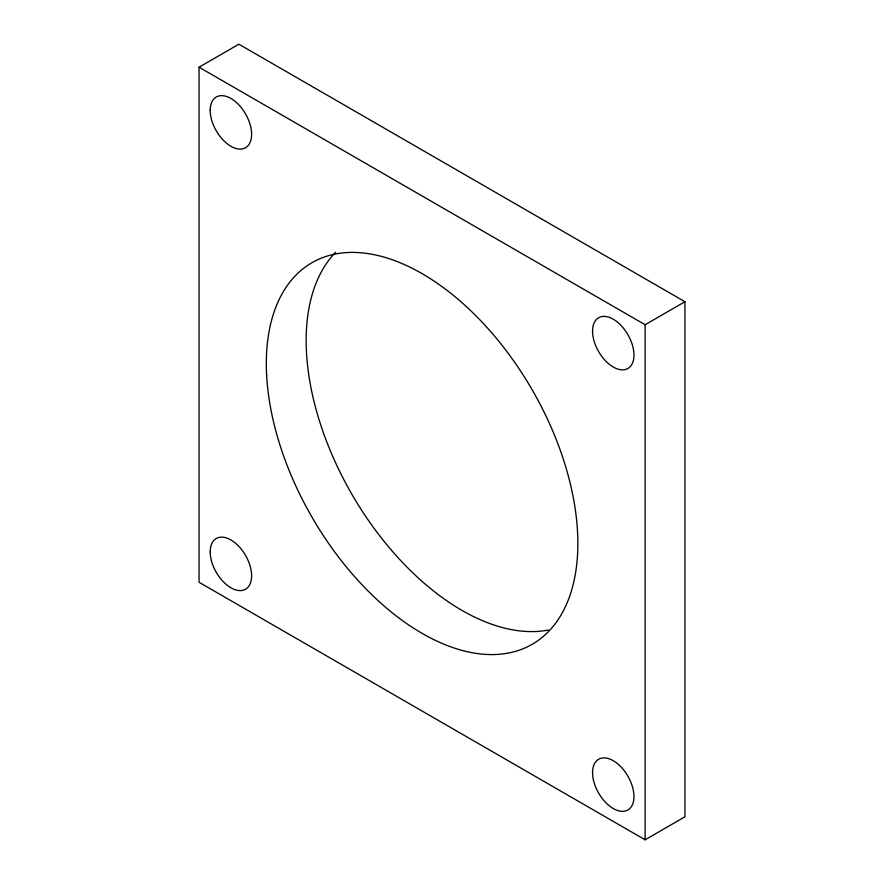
<?xml version="1.0" encoding="UTF-8"?>
<svg xmlns="http://www.w3.org/2000/svg" width="884" height="884" viewBox="0 0 884 884"><rect width="100%" height="100%" fill="white"/><g stroke="black" fill="none" stroke-linecap="round" stroke-linejoin="round"><path stroke-width="1.33" d="M199.055 67.195L238.879 44.2L684.945 301.731L684.945 816.805L645.121 839.8L199.055 582.269L199.055 67.195L645.121 324.726L684.945 301.731M645.121 324.726L645.121 839.8M548.478 630.005A220.271 127.174 60 0 1 349.788 490.609A220.271 127.174 60 0 1 335.666 252.283M210.204 110.423A29.294 16.907 60 0 0 241.266 149.065A29.294 16.907 60 0 0 241.266 107.649A29.294 16.907 60 0 0 210.204 110.423M592.545 331.168A29.294 16.907 60 0 0 623.607 369.81A29.294 16.907 60 0 0 623.607 328.395A29.294 16.907 60 0 0 592.545 331.168M592.545 772.66A29.294 16.907 60 0 0 623.607 811.302A29.294 16.907 60 0 0 623.607 769.887A29.294 16.907 60 0 0 592.545 772.66M210.204 551.914A29.294 16.907 60 0 0 241.266 590.556A29.294 16.907 60 0 0 241.266 549.141A29.294 16.907 60 0 0 210.204 551.914M266.659 375.567A220.271 127.174 60 0 0 508.643 653A220.271 127.174 60 0 0 490.952 331.931A220.271 127.174 60 0 0 266.659 375.567"/></g></svg>
